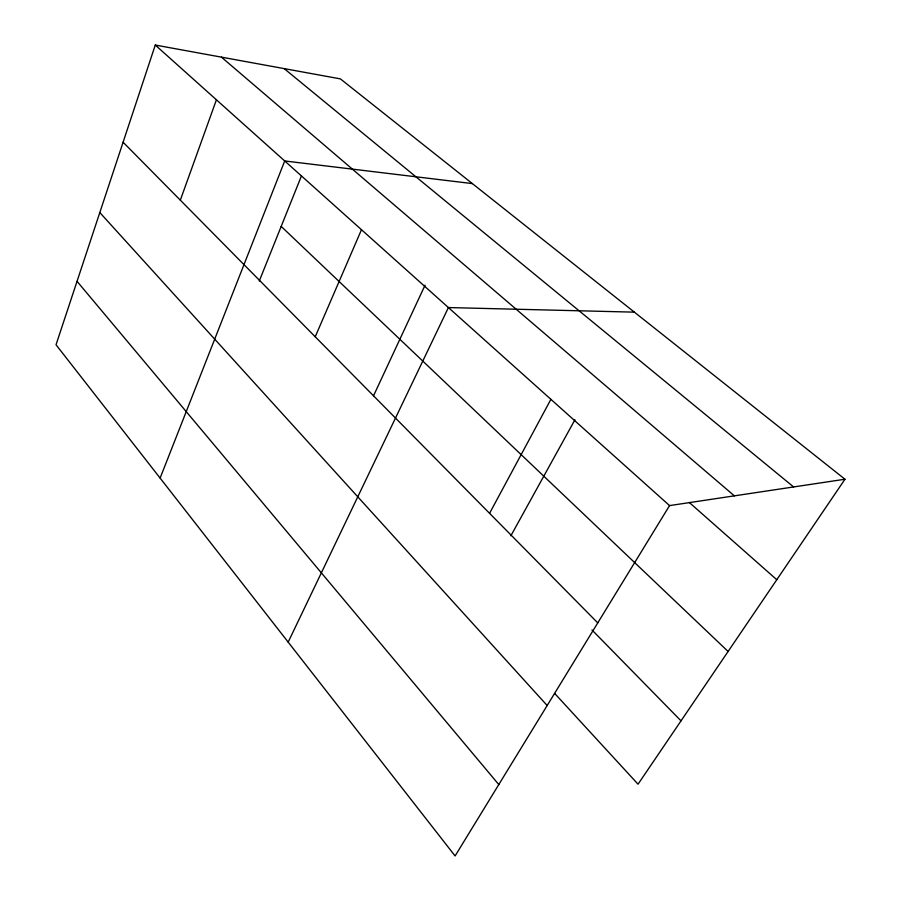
<?xml version="1.0" encoding="UTF-8"?>
<svg xmlns="http://www.w3.org/2000/svg" width="901" height="901" viewBox="0 0 901 901"><rect width="100%" height="100%" fill="white"/><g stroke="black" fill="none" stroke-linecap="round" stroke-linejoin="round"><path stroke-width="1.35" d="M844.969 479.231L340.387 78.883L155.276 45.05L56.031 344.768L455.095 855.95L669.556 505.596L844.969 479.231L638.043 784.197L554.757 693.533M180.324 200.168L216.42 99.808M160.119 478.093L284.705 160.964L472.372 183.601M259.263 281.067L301.463 175.875M315.226 336.771L361.481 229.71M373.532 395.787L425.058 285.178M288.174 642.131L448.416 307.556L634.383 312.151M489.57 513.322L550.894 399.334M510.89 535.746L574.951 419.765M284.175 68.611L793.612 486.945M221.443 57.146L734.371 495.854M689.242 502.431L776.786 579.715M155.276 45.05L669.556 505.596M281.191 226.41L728.098 651.468M123.099 142.212L597.757 622.884M591.968 629.945L681.021 720.856M99.808 212.546L547.177 705.517M77.035 281.326L498.794 784.557"/></g></svg>
